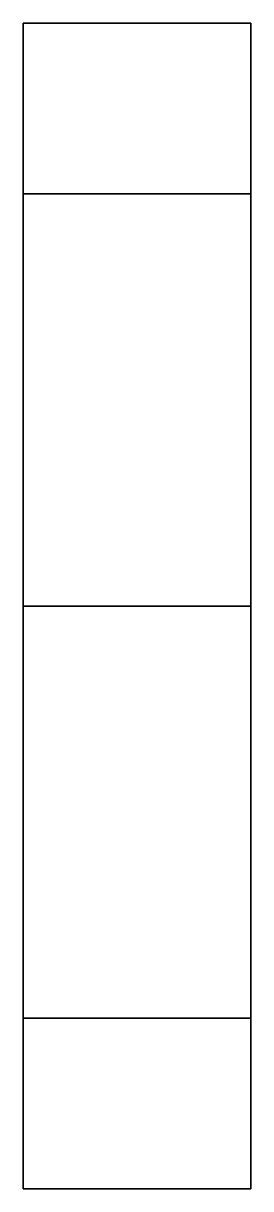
# Model space of a CAD drawing. Extents: x -1.15 to 1.15, y -0.41 to 0.41.
# Drawn here: x -1.15 to -0.99, y -0.41 to 0.41 of the extents above.
import ezdxf

# ---------------------------------------------------------------- set-up
doc = ezdxf.new("R2010")
doc.units = 0
doc.layers.add('WHEELS', color=2, linetype='CONTINUOUS')

msp = doc.modelspace()

# ---------------------------------------------------------------- linework, layer by layer
at = {"layer": 'WHEELS'}
for points in [[(-1.15, -0.41), (-1.15, 0.28991, 0.28991), (-1.15, 0.41), (-1.15, -0.28991, -0.28991)], [(-1.15, -0.28991, -0.28991), (-1.15, 0.41), (-1.15, 0.28991, -0.28991), (-1.15, 0, -0.41)], [(-0.99, 0.41), (-0.99, 0.28991, -0.28991), (-1.15, 0.28991, -0.28991), (-1.15, 0.41)], [(-0.99, 0.28991, 0.28991), (-0.99, 0.41), (-1.15, 0.41), (-1.15, 0.28991, 0.28991)], [(-0.99, -0.41), (-0.99, 0.28991, -0.28991), (-0.99, 0.41), (-0.99, -0.28991, 0.28991)], [(-0.99, -0.28991, 0.28991), (-0.99, 0.41), (-0.99, 0.28991, 0.28991), (-0.99, 0, 0.41)], [(-0.99, 0.28991, -0.28991), (-0.99, 0, -0.41), (-1.15, 0, -0.41), (-1.15, 0.28991, -0.28991)], [(-1.15, -0.28991, 0.28991), (-1.15, 0, 0.41), (-1.15, 0.28991, 0.28991), (-1.15, -0.41)], [(-0.99, 0, 0.41), (-0.99, 0.28991, 0.28991), (-1.15, 0.28991, 0.28991), (-1.15, 0, 0.41)], [(-0.99, -0.28991, -0.28991), (-0.99, 0, -0.41), (-0.99, 0.28991, -0.28991), (-0.99, -0.41)], [(-0.99, 0, -0.41), (-0.99, -0.28991, -0.28991), (-1.15, -0.28991, -0.28991), (-1.15, 0, -0.41)], [(-0.99, -0.28991, 0.28991), (-0.99, 0, 0.41), (-1.15, 0, 0.41), (-1.15, -0.28991, 0.28991)], [(-0.99, -0.28991, -0.28991), (-0.99, -0.41), (-1.15, -0.41), (-1.15, -0.28991, -0.28991)], [(-0.99, -0.41), (-0.99, -0.28991, 0.28991), (-1.15, -0.28991, 0.28991), (-1.15, -0.41)]]:
    msp.add_3dface(points, dxfattribs=at)

doc.saveas('drawing.dxf')
